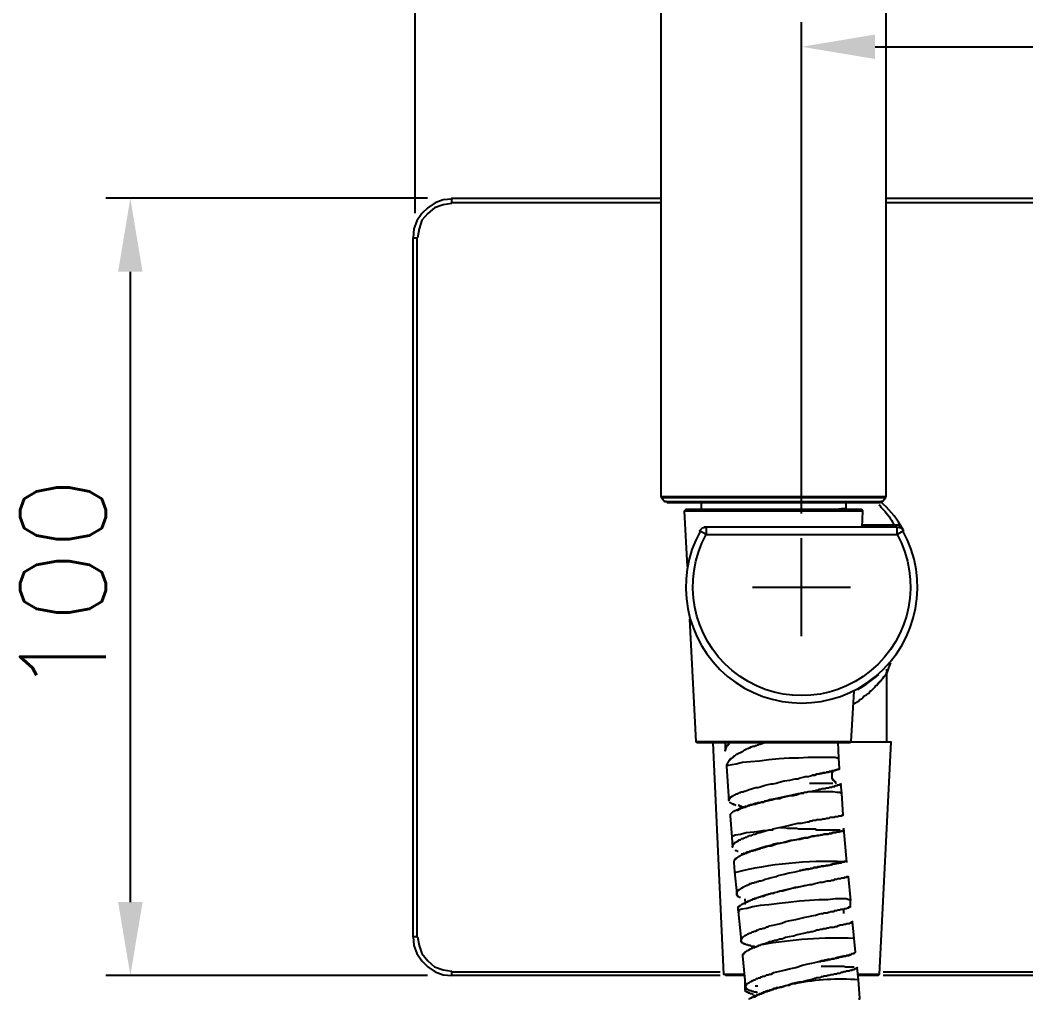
# Model space of a CAD drawing. Extents: x -1585 to -1165, y -4178 to -3881.
# Drawn here: x -1441.82 to -1400.76, y -4054.02 to -4014.08 of the extents above; entities that cross this region are included whole.
import ezdxf

# ---------------------------------------------------------------- set-up
doc = ezdxf.new("R2010")
doc.units = 0
doc.header["$LTSCALE"] = 7
doc.linetypes.add('CENTER', pattern=[2, 1.25, -0.25, 0.25, -0.25])
for name, color, linetype in [('CL', 1, 'CENTER'), ('DIM', 2, 'CONTINUOUS'), ('DWG', 7, 'CONTINUOUS')]:
    doc.layers.add(name, color=color, linetype=linetype)
doc.styles.add('GHS', font='ROMANS.shx', dxfattribs={"bigfont": 'GHS.shx'})

msp = doc.modelspace()

# ---------------------------------------------------------------- linework, layer by layer
at = {"layer": 'CL'}
for p, q in [((-1409.917, -4039.219), (-1409.917, -4035.219)), ((-1411.917, -4037.219), (-1407.917, -4037.219))]:
    msp.add_line(p, q, dxfattribs=at)
at = {"layer": 'DIM', "ltscale": 0.6}
for p, q in [((-1425.7, -4021.961), (-1425.7, -3995.141)), ((-1409.917, -4034.219), (-1409.917, -4014.172)), ((-1406.917, -4015.172), (-1387.536, -4015.172)), ((-1425.197, -4021.354), (-1438.324, -4021.354)), ((-1437.324, -4050.068), (-1437.324, -4024.354)), ((-1425.197, -4053.068), (-1438.324, -4053.068))]:
    msp.add_line(p, q, dxfattribs=at)
for points in [[(-1406.917, -4014.672), (-1406.917, -4015.672), (-1409.917, -4015.172)], [(-1437.824, -4024.354), (-1436.824, -4024.354), (-1437.324, -4021.354)], [(-1437.824, -4050.068), (-1436.824, -4050.068), (-1437.324, -4053.068)]]:
    msp.add_solid(points, dxfattribs=at)
at = {"layer": 'DWG'}
for points in [[(-1406.466, -4033.522), (-1406.466, -3967.18), (-1415.659, -3967.18), (-1415.659, -4033.522)], [(-1425.625, -4051.491), (-1425.774, -4051.491), (-1425.774, -4022.961), (-1425.625, -4022.961)], [(-1415.629, -4033.582), (-1415.51, -4033.73), (-1406.615, -4033.73), (-1406.496, -4033.582), (-1411.167, -4033.582)]]:
    msp.add_lwpolyline(points, close=True, dxfattribs=at)
for points in [[(-1424.197, -4021.384), (-1424.554, -4021.414), (-1424.882, -4021.533), (-1425.179, -4021.741), (-1425.417, -4021.979), (-1425.625, -4022.277), (-1425.744, -4022.604), (-1425.774, -4022.961)], [(-1424.197, -4021.563), (-1424.554, -4021.622), (-1424.911, -4021.741), (-1425.179, -4021.979), (-1425.417, -4022.247), (-1425.536, -4022.604), (-1425.596, -4022.961)], [(-1415.659, -4021.533), (-1424.197, -4021.533), (-1424.197, -4021.354), (-1415.659, -4021.354)], [(-1406.466, -4021.354), (-1344.884, -4021.354), (-1344.884, -4021.533), (-1406.466, -4021.533)], [(-1415.659, -4033.522), (-1415.629, -4033.582)], [(-1406.496, -4033.582), (-1406.466, -4033.522)], [(-1415.481, -4033.701), (-1415.421, -4033.73)], [(-1415.421, -4033.76), (-1411.078, -4033.76), (-1406.704, -4033.76)], [(-1414.023, -4033.76), (-1414.023, -4034.058)], [(-1406.139, -4034.682), (-1406.169, -4034.623), (-1406.199, -4034.563), (-1406.228, -4034.504), (-1406.258, -4034.474), (-1406.288, -4034.415), (-1406.347, -4034.355), (-1406.377, -4034.296), (-1406.407, -4034.266), (-1406.466, -4034.206), (-1406.496, -4034.147), (-1406.526, -4034.117), (-1406.585, -4034.058), (-1406.615, -4034.028), (-1406.675, -4033.968), (-1406.704, -4033.909), (-1406.764, -4033.879)], [(-1407.418, -4034.117), (-1407.478, -4034.058), (-1414.648, -4034.058), (-1414.707, -4034.117)], [(-1407.448, -4034.772), (-1407.418, -4034.117), (-1414.707, -4034.117), (-1414.588, -4036.378)], [(-1407.448, -4034.682), (-1406.139, -4034.682), (-1405.99, -4034.682), (-1405.871, -4034.742)], [(-1414.499, -4038.52), (-1414.231, -4043.518), (-1407.894, -4043.518), (-1407.775, -4041.465)], [(-1406.288, -4040.305), (-1406.377, -4040.513), (-1406.437, -4040.722), (-1406.437, -4040.692)], [(-1406.437, -4040.722), (-1406.466, -4040.722), (-1406.466, -4040.751), (-1406.496, -4040.781), (-1406.496, -4040.811), (-1406.526, -4040.841), (-1406.556, -4040.87), (-1406.556, -4040.9), (-1406.585, -4040.9), (-1406.585, -4040.93), (-1406.615, -4040.93), (-1406.615, -4040.96), (-1406.645, -4040.989), (-1406.675, -4041.019), (-1406.675, -4041.049), (-1406.704, -4041.049), (-1406.734, -4041.079), (-1406.734, -4041.108), (-1406.764, -4041.108), (-1406.794, -4041.138), (-1406.794, -4041.168), (-1406.823, -4041.168), (-1406.853, -4041.227), (-1406.913, -4041.257), (-1406.942, -4041.317), (-1407.002, -4041.376), (-1407.032, -4041.406), (-1407.091, -4041.465), (-1407.151, -4041.495), (-1407.18, -4041.555), (-1407.24, -4041.584), (-1407.299, -4041.644), (-1407.359, -4041.674), (-1407.418, -4041.733), (-1407.478, -4041.793), (-1407.537, -4041.822), (-1407.597, -4041.882), (-1407.656, -4041.912), (-1407.746, -4041.971), (-1407.805, -4042.001)], [(-1406.437, -4043.548), (-1406.437, -4040.692), (-1406.437, -4040.662), (-1406.407, -4040.662), (-1406.407, -4040.632), (-1406.437, -4040.632), (-1406.437, -4040.603), (-1406.437, -4040.573)], [(-1407.894, -4043.518), (-1407.954, -4043.578), (-1414.172, -4043.578), (-1414.231, -4043.518)], [(-1413.547, -4043.578), (-1413.101, -4053.008), (-1412.297, -4053.008)], [(-1413.041, -4043.578), (-1413.041, -4043.905), (-1413.041, -4043.875), (-1413.011, -4043.845), (-1413.011, -4043.816), (-1413.011, -4043.786), (-1412.982, -4043.756), (-1412.982, -4043.726), (-1412.952, -4043.697), (-1412.952, -4043.667), (-1412.922, -4043.667), (-1412.922, -4043.637), (-1412.892, -4043.607), (-1412.863, -4043.607)], [(-1411.345, -4043.548), (-1411.435, -4043.578), (-1411.524, -4043.607), (-1411.554, -4043.607), (-1411.613, -4043.637), (-1411.643, -4043.637), (-1411.702, -4043.667), (-1411.732, -4043.667), (-1411.762, -4043.697), (-1411.821, -4043.697), (-1411.851, -4043.726), (-1411.881, -4043.726), (-1411.911, -4043.726), (-1411.97, -4043.756), (-1412, -4043.756), (-1412.03, -4043.786), (-1412.059, -4043.786), (-1412.119, -4043.816), (-1412.149, -4043.816), (-1412.178, -4043.845), (-1412.208, -4043.845), (-1412.238, -4043.875), (-1412.268, -4043.875), (-1412.297, -4043.905), (-1412.327, -4043.935), (-1412.357, -4043.935), (-1412.387, -4043.964), (-1412.416, -4043.964), (-1412.446, -4043.994), (-1412.476, -4043.994), (-1412.506, -4044.024), (-1412.535, -4044.024), (-1412.565, -4044.054), (-1412.595, -4044.054), (-1412.625, -4044.083), (-1412.654, -4044.113), (-1412.684, -4044.113), (-1412.714, -4044.143), (-1412.714, -4044.173), (-1412.744, -4044.173), (-1412.773, -4044.202), (-1412.803, -4044.232), (-1412.833, -4044.232), (-1412.833, -4044.262), (-1412.863, -4044.262), (-1412.863, -4044.292), (-1412.892, -4044.292), (-1412.892, -4044.321), (-1412.922, -4044.351), (-1412.922, -4044.381), (-1412.952, -4044.411), (-1412.952, -4044.44), (-1412.982, -4044.47), (-1412.982, -4044.5), (-1412.982, -4044.53), (-1412.982, -4044.559), (-1412.982, -4044.589), (-1412.982, -4044.619)], [(-1412.892, -4045.928), (-1412.892, -4045.898), (-1412.892, -4045.868), (-1412.863, -4045.868), (-1412.863, -4045.839), (-1412.833, -4045.839), (-1412.833, -4045.809), (-1412.803, -4045.779), (-1412.773, -4045.779), (-1412.773, -4045.749), (-1412.744, -4045.749), (-1412.714, -4045.72), (-1412.684, -4045.72), (-1412.654, -4045.69), (-1412.625, -4045.69), (-1412.595, -4045.66), (-1412.565, -4045.66), (-1412.535, -4045.66), (-1412.506, -4045.63), (-1412.476, -4045.63), (-1412.446, -4045.601), (-1412.416, -4045.601), (-1412.387, -4045.571), (-1412.357, -4045.571), (-1412.297, -4045.571), (-1412.268, -4045.541), (-1412.238, -4045.541), (-1412.149, -4045.511), (-1412.059, -4045.482), (-1411.97, -4045.452), (-1411.881, -4045.422), (-1411.792, -4045.392), (-1411.702, -4045.392), (-1411.613, -4045.363), (-1411.494, -4045.333), (-1411.405, -4045.303), (-1411.286, -4045.273), (-1411.167, -4045.244), (-1411.078, -4045.244), (-1410.959, -4045.214), (-1410.84, -4045.184), (-1410.631, -4045.125), (-1410.393, -4045.095), (-1410.185, -4045.035), (-1410.066, -4045.035), (-1409.977, -4045.006), (-1409.858, -4044.976), (-1409.769, -4044.946), (-1409.65, -4044.946), (-1409.56, -4044.916), (-1409.471, -4044.887), (-1409.382, -4044.887), (-1409.293, -4044.857), (-1409.203, -4044.827), (-1409.114, -4044.827), (-1409.025, -4044.797), (-1408.965, -4044.797), (-1408.906, -4044.768), (-1408.876, -4044.768), (-1408.846, -4044.768), (-1408.817, -4044.768), (-1408.787, -4044.738), (-1408.757, -4044.738), (-1408.727, -4044.738), (-1408.698, -4044.738), (-1408.668, -4044.708), (-1408.638, -4044.708), (-1408.608, -4044.708), (-1408.579, -4044.708), (-1408.549, -4044.708), (-1408.549, -4044.678), (-1408.519, -4044.678), (-1408.489, -4044.678), (-1408.46, -4044.678), (-1408.46, -4044.649), (-1408.43, -4044.649), (-1408.4, -4044.649), (-1408.37, -4044.649), (-1408.37, -4044.619), (-1408.4, -4044.202), (-1408.43, -4043.548)], [(-1407.627, -4053.008), (-1406.734, -4053.008), (-1406.258, -4043.548), (-1407.924, -4043.548)], [(-1408.4, -4044.232), (-1408.46, -4044.202), (-1408.549, -4044.173), (-1408.727, -4044.173), (-1408.995, -4044.173), (-1409.293, -4044.173), (-1409.65, -4044.173), (-1410.036, -4044.202), (-1410.423, -4044.202), (-1410.84, -4044.232), (-1411.256, -4044.262), (-1411.643, -4044.321), (-1412, -4044.351), (-1412.327, -4044.381), (-1412.595, -4044.44), (-1412.773, -4044.47), (-1412.922, -4044.5), (-1412.982, -4044.53), (-1412.892, -4045.958)], [(-1408.489, -4045.214), (-1408.519, -4045.214), (-1408.519, -4045.184), (-1408.549, -4045.184), (-1408.549, -4045.154), (-1408.579, -4045.154), (-1408.608, -4045.125), (-1408.608, -4045.095), (-1408.638, -4045.095), (-1408.638, -4045.065), (-1408.638, -4045.035), (-1408.668, -4045.035), (-1408.668, -4045.006), (-1408.668, -4044.976), (-1408.668, -4044.946), (-1408.668, -4044.916), (-1408.668, -4044.887), (-1408.668, -4044.857), (-1408.668, -4044.827), (-1408.668, -4044.797), (-1408.668, -4044.768), (-1408.638, -4044.768), (-1408.638, -4044.738), (-1408.668, -4044.738), (-1408.698, -4044.738), (-1408.727, -4044.738), (-1408.757, -4044.738), (-1408.787, -4044.738), (-1408.787, -4044.768), (-1408.817, -4044.768), (-1408.846, -4044.768), (-1408.876, -4044.768), (-1408.906, -4044.768), (-1408.936, -4044.797), (-1408.965, -4044.797), (-1408.995, -4044.797), (-1409.025, -4044.797), (-1409.055, -4044.797), (-1409.084, -4044.827), (-1409.114, -4044.827), (-1409.144, -4044.827), (-1409.174, -4044.827), (-1409.203, -4044.857), (-1409.233, -4044.857), (-1409.263, -4044.857), (-1409.322, -4044.857), (-1409.352, -4044.887), (-1409.382, -4044.887), (-1409.412, -4044.887), (-1409.471, -4044.887), (-1409.501, -4044.916)], [(-1412.773, -4047.415), (-1412.744, -4047.832), (-1412.744, -4047.802), (-1412.744, -4047.772), (-1412.714, -4047.743), (-1412.714, -4047.713), (-1412.684, -4047.713), (-1412.684, -4047.683), (-1412.654, -4047.683), (-1412.654, -4047.653), (-1412.625, -4047.653), (-1412.625, -4047.624), (-1412.595, -4047.624), (-1412.565, -4047.594), (-1412.535, -4047.594), (-1412.506, -4047.564), (-1412.476, -4047.564), (-1412.476, -4047.534), (-1412.446, -4047.534), (-1412.416, -4047.534), (-1412.387, -4047.505), (-1412.357, -4047.475), (-1412.327, -4047.475), (-1412.297, -4047.475), (-1412.268, -4047.445), (-1412.238, -4047.445), (-1412.208, -4047.415), (-1412.178, -4047.415), (-1412.149, -4047.415), (-1412.119, -4047.386), (-1412.089, -4047.386), (-1412.059, -4047.356), (-1412, -4047.356), (-1411.97, -4047.356), (-1411.94, -4047.326), (-1411.911, -4047.326), (-1411.881, -4047.296), (-1411.821, -4047.296), (-1411.762, -4047.267), (-1411.673, -4047.237), (-1411.613, -4047.237), (-1411.524, -4047.207), (-1411.435, -4047.177), (-1411.345, -4047.148), (-1411.256, -4047.118), (-1411.167, -4047.118), (-1411.078, -4047.088), (-1410.959, -4047.058), (-1410.84, -4047.029), (-1410.691, -4046.999), (-1410.572, -4046.969), (-1410.453, -4046.939), (-1410.304, -4046.91), (-1410.185, -4046.88), (-1410.066, -4046.85), (-1409.917, -4046.85), (-1409.798, -4046.82), (-1409.679, -4046.791), (-1409.62, -4046.791), (-1409.56, -4046.761), (-1409.501, -4046.761), (-1409.441, -4046.731), (-1409.382, -4046.731), (-1409.322, -4046.731), (-1409.293, -4046.701), (-1409.233, -4046.701), (-1409.174, -4046.701), (-1409.114, -4046.701), (-1409.055, -4046.672), (-1409.025, -4046.672), (-1408.965, -4046.672), (-1408.906, -4046.642), (-1408.876, -4046.642), (-1408.817, -4046.642), (-1408.787, -4046.642), (-1408.757, -4046.612), (-1408.698, -4046.612), (-1408.668, -4046.612), (-1408.638, -4046.612), (-1408.579, -4046.612), (-1408.549, -4046.582), (-1408.519, -4046.582), (-1408.489, -4046.582), (-1408.46, -4046.582), (-1408.43, -4046.582), (-1408.4, -4046.553), (-1408.37, -4046.553), (-1408.341, -4046.553), (-1408.311, -4046.553), (-1408.281, -4046.553), (-1408.281, -4046.523), (-1408.251, -4046.523), (-1408.222, -4046.523), (-1408.281, -4045.63), (-1408.311, -4045.244), (-1408.311, -4045.273), (-1408.341, -4045.273), (-1408.37, -4045.273), (-1408.37, -4045.303), (-1408.4, -4045.303), (-1408.43, -4045.303), (-1408.46, -4045.303), (-1408.46, -4045.333), (-1408.489, -4045.333), (-1408.519, -4045.333), (-1408.549, -4045.333), (-1408.579, -4045.363), (-1408.608, -4045.363), (-1408.638, -4045.363), (-1408.668, -4045.363), (-1408.698, -4045.392), (-1408.727, -4045.392), (-1408.757, -4045.392), (-1408.787, -4045.392), (-1408.817, -4045.422), (-1408.846, -4045.422), (-1408.876, -4045.422), (-1408.906, -4045.422), (-1408.936, -4045.422), (-1408.965, -4045.452), (-1408.995, -4045.452), (-1409.025, -4045.452), (-1409.084, -4045.452), (-1409.144, -4045.482), (-1409.203, -4045.482), (-1409.263, -4045.511), (-1409.322, -4045.511), (-1409.382, -4045.541), (-1409.441, -4045.541), (-1409.531, -4045.571)], [(-1409.59, -4045.214), (-1409.531, -4045.214), (-1409.501, -4045.214), (-1409.471, -4045.214), (-1409.412, -4045.214), (-1409.382, -4045.214), (-1409.352, -4045.214), (-1409.293, -4045.214), (-1409.263, -4045.214), (-1409.233, -4045.214), (-1409.203, -4045.214), (-1409.174, -4045.214), (-1409.144, -4045.214), (-1409.114, -4045.214), (-1409.084, -4045.214), (-1409.055, -4045.214), (-1409.025, -4045.214), (-1408.995, -4045.214), (-1408.965, -4045.214), (-1408.936, -4045.214), (-1408.906, -4045.214), (-1408.876, -4045.214), (-1408.846, -4045.214), (-1408.817, -4045.214), (-1408.787, -4045.214), (-1408.757, -4045.214), (-1408.727, -4045.214), (-1408.698, -4045.214), (-1408.668, -4045.214), (-1408.638, -4045.214)], [(-1408.311, -4045.63), (-1408.37, -4045.601), (-1408.46, -4045.601), (-1408.638, -4045.571), (-1408.906, -4045.571), (-1409.203, -4045.571), (-1409.531, -4045.571), (-1409.59, -4045.571), (-1409.65, -4045.571), (-1409.709, -4045.601), (-1409.798, -4045.601), (-1409.858, -4045.63), (-1409.917, -4045.63), (-1410.007, -4045.66), (-1410.066, -4045.66), (-1410.364, -4045.72), (-1410.631, -4045.779), (-1410.929, -4045.839), (-1411.078, -4045.868), (-1411.226, -4045.898), (-1411.345, -4045.958), (-1411.435, -4045.958), (-1411.494, -4045.987), (-1411.554, -4045.987), (-1411.613, -4046.017), (-1411.702, -4046.017), (-1411.762, -4046.047), (-1411.821, -4046.047), (-1411.881, -4046.077), (-1411.94, -4046.106), (-1412, -4046.106), (-1412.059, -4046.136), (-1412.089, -4046.136), (-1412.149, -4046.166), (-1412.208, -4046.166), (-1412.268, -4046.196), (-1412.297, -4046.196), (-1412.357, -4046.225), (-1412.387, -4046.225), (-1412.446, -4046.255), (-1412.476, -4046.285), (-1412.506, -4046.285), (-1412.565, -4046.315), (-1412.595, -4046.315), (-1412.625, -4046.344), (-1412.654, -4046.344), (-1412.684, -4046.374), (-1412.714, -4046.374), (-1412.744, -4046.404), (-1412.773, -4046.434), (-1412.803, -4046.463), (-1412.833, -4046.493), (-1412.833, -4046.523), (-1412.833, -4046.553), (-1412.773, -4047.415), (-1412.744, -4047.386), (-1412.625, -4047.326), (-1412.416, -4047.296), (-1412.178, -4047.237), (-1411.851, -4047.207), (-1411.494, -4047.148), (-1411.078, -4047.118)], [(-1412.565, -4046.315), (-1412.535, -4046.315), (-1412.506, -4046.315), (-1412.476, -4046.285), (-1412.446, -4046.285), (-1412.416, -4046.255), (-1412.387, -4046.255), (-1412.357, -4046.225), (-1412.327, -4046.225), (-1412.268, -4046.196), (-1412.238, -4046.196), (-1412.208, -4046.196), (-1412.178, -4046.166), (-1412.149, -4046.166), (-1412.119, -4046.136), (-1412.059, -4046.136), (-1412.03, -4046.136), (-1412, -4046.106), (-1411.94, -4046.106), (-1411.911, -4046.077), (-1411.851, -4046.077), (-1411.821, -4046.077), (-1411.762, -4046.047), (-1411.732, -4046.047), (-1411.673, -4046.017), (-1411.613, -4046.017), (-1411.583, -4045.987), (-1411.524, -4045.987), (-1411.464, -4045.987), (-1411.405, -4045.958), (-1411.375, -4045.958), (-1411.256, -4045.928), (-1411.137, -4045.898), (-1411.048, -4045.868), (-1410.929, -4045.839), (-1410.81, -4045.839), (-1410.721, -4045.809), (-1410.483, -4045.749), (-1410.364, -4045.72), (-1410.245, -4045.72), (-1410.126, -4045.69), (-1410.036, -4045.66), (-1409.917, -4045.63), (-1409.828, -4045.63)], [(-1412.595, -4046.136), (-1412.625, -4046.106), (-1412.654, -4046.106), (-1412.684, -4046.106), (-1412.684, -4046.077), (-1412.714, -4046.077), (-1412.744, -4046.077), (-1412.773, -4046.047), (-1412.803, -4046.017), (-1412.833, -4046.017), (-1412.833, -4045.987)], [(-1412.268, -4046.196), (-1412.297, -4046.196), (-1412.357, -4046.196), (-1412.357, -4046.166), (-1412.387, -4046.166), (-1412.416, -4046.166), (-1412.446, -4046.166), (-1412.446, -4046.136), (-1412.476, -4046.136), (-1412.506, -4046.136)], [(-1410.81, -4047.029), (-1410.721, -4047.029), (-1410.631, -4047.029), (-1410.512, -4047.058), (-1410.423, -4047.058), (-1410.334, -4047.058), (-1410.215, -4047.058), (-1410.126, -4047.058), (-1410.036, -4047.088), (-1409.947, -4047.088), (-1409.858, -4047.088), (-1409.769, -4047.088), (-1409.65, -4047.088), (-1409.56, -4047.088), (-1409.531, -4047.088), (-1409.471, -4047.088), (-1409.441, -4047.088), (-1409.382, -4047.088), (-1409.352, -4047.088), (-1409.322, -4047.118), (-1409.263, -4047.118), (-1409.233, -4047.118), (-1409.203, -4047.118), (-1409.144, -4047.118), (-1409.114, -4047.118), (-1409.084, -4047.118), (-1409.025, -4047.118), (-1408.995, -4047.118), (-1408.965, -4047.118), (-1408.936, -4047.118), (-1408.876, -4047.118), (-1408.846, -4047.118), (-1408.817, -4047.118), (-1408.787, -4047.118), (-1408.757, -4047.118), (-1408.727, -4047.118), (-1408.698, -4047.118), (-1408.668, -4047.118), (-1408.638, -4047.118), (-1408.608, -4047.118), (-1408.579, -4047.118), (-1408.549, -4047.118), (-1408.519, -4047.118), (-1408.489, -4047.118), (-1408.46, -4047.118), (-1408.43, -4047.118), (-1408.4, -4047.118), (-1408.37, -4047.118), (-1408.341, -4047.118)], [(-1408.073, -4048.457), (-1408.192, -4047.058)], [(-1408.192, -4047.148), (-1408.192, -4047.177), (-1408.222, -4047.177), (-1408.251, -4047.177), (-1408.281, -4047.177), (-1408.311, -4047.177), (-1408.341, -4047.207), (-1408.37, -4047.207), (-1408.4, -4047.207), (-1408.43, -4047.207), (-1408.46, -4047.207), (-1408.489, -4047.237), (-1408.519, -4047.237), (-1408.549, -4047.237), (-1408.579, -4047.237), (-1408.608, -4047.237), (-1408.638, -4047.237), (-1408.668, -4047.267), (-1408.727, -4047.267), (-1408.757, -4047.267), (-1408.787, -4047.267), (-1408.817, -4047.296), (-1408.876, -4047.296), (-1408.906, -4047.296), (-1408.965, -4047.296), (-1408.995, -4047.296), (-1409.055, -4047.326), (-1409.084, -4047.326), (-1409.174, -4047.356), (-1409.263, -4047.356), (-1409.382, -4047.386), (-1409.471, -4047.386), (-1409.59, -4047.415), (-1409.679, -4047.445), (-1409.798, -4047.445), (-1409.917, -4047.475), (-1410.126, -4047.534), (-1410.364, -4047.564), (-1410.602, -4047.624), (-1410.691, -4047.653), (-1410.81, -4047.683), (-1410.929, -4047.683), (-1411.048, -4047.713), (-1411.137, -4047.743), (-1411.256, -4047.772), (-1411.375, -4047.802), (-1411.464, -4047.832), (-1411.554, -4047.862), (-1411.673, -4047.891), (-1411.762, -4047.921), (-1411.851, -4047.951), (-1411.94, -4047.981), (-1411.97, -4047.981), (-1412.03, -4048.01), (-1412.059, -4048.01), (-1412.089, -4048.04), (-1412.149, -4048.04), (-1412.178, -4048.07), (-1412.208, -4048.07), (-1412.238, -4048.1), (-1412.268, -4048.1), (-1412.297, -4048.129), (-1412.327, -4048.129), (-1412.357, -4048.159), (-1412.387, -4048.159), (-1412.416, -4048.189), (-1412.446, -4048.189), (-1412.476, -4048.219), (-1412.506, -4048.219), (-1412.535, -4048.248), (-1412.565, -4048.278), (-1412.595, -4048.278), (-1412.595, -4048.308), (-1412.625, -4048.308), (-1412.625, -4048.338), (-1412.654, -4048.338), (-1412.654, -4048.367), (-1412.684, -4048.397), (-1412.684, -4048.427), (-1412.684, -4048.457), (-1412.654, -4048.843), (-1412.565, -4049.736)], [(-1412.387, -4048.1), (-1412.357, -4048.1), (-1412.327, -4048.1), (-1412.297, -4048.1), (-1412.268, -4048.1), (-1412.238, -4048.1), (-1412.208, -4048.07), (-1412.178, -4048.07), (-1412.149, -4048.07), (-1412.119, -4048.04), (-1412.089, -4048.04), (-1412.059, -4048.04), (-1412.059, -4048.01), (-1412.03, -4048.01), (-1412, -4048.01), (-1411.97, -4047.981), (-1411.94, -4047.981), (-1411.911, -4047.981), (-1411.851, -4047.951), (-1411.821, -4047.951), (-1411.792, -4047.951), (-1411.762, -4047.921), (-1411.732, -4047.921), (-1411.673, -4047.891), (-1411.643, -4047.891), (-1411.613, -4047.891), (-1411.554, -4047.862), (-1411.524, -4047.862), (-1411.435, -4047.832), (-1411.345, -4047.802), (-1411.256, -4047.772), (-1411.167, -4047.772), (-1411.078, -4047.743), (-1410.988, -4047.713), (-1410.869, -4047.683), (-1410.78, -4047.653), (-1410.572, -4047.624), (-1410.364, -4047.564), (-1410.185, -4047.534), (-1410.066, -4047.505), (-1409.977, -4047.505), (-1409.888, -4047.475), (-1409.798, -4047.445), (-1409.679, -4047.445), (-1409.59, -4047.415), (-1409.501, -4047.386), (-1409.412, -4047.386), (-1409.322, -4047.356), (-1409.233, -4047.356), (-1409.144, -4047.326), (-1409.084, -4047.326), (-1408.995, -4047.296), (-1408.936, -4047.296), (-1408.846, -4047.296), (-1408.787, -4047.267), (-1408.757, -4047.267), (-1408.727, -4047.267), (-1408.698, -4047.267), (-1408.668, -4047.237), (-1408.638, -4047.237), (-1408.608, -4047.237), (-1408.579, -4047.237), (-1408.549, -4047.237), (-1408.519, -4047.237), (-1408.489, -4047.207), (-1408.46, -4047.207), (-1408.43, -4047.207), (-1408.4, -4047.207), (-1408.37, -4047.207), (-1408.37, -4047.177), (-1408.341, -4047.177), (-1408.311, -4047.177), (-1408.281, -4047.177), (-1408.251, -4047.177), (-1408.251, -4047.148), (-1408.222, -4047.148)], [(-1412.506, -4048.01), (-1412.535, -4048.01), (-1412.565, -4047.981), (-1412.595, -4047.981), (-1412.625, -4047.951)], [(-1412.416, -4049.885), (-1412.446, -4049.885), (-1412.476, -4049.855), (-1412.506, -4049.855), (-1412.506, -4049.825), (-1412.535, -4049.825), (-1412.535, -4049.795), (-1412.565, -4049.795), (-1412.565, -4049.766), (-1412.565, -4049.736), (-1412.565, -4049.706), (-1412.565, -4049.676), (-1412.565, -4049.647), (-1412.535, -4049.647), (-1412.535, -4049.617), (-1412.506, -4049.587), (-1412.476, -4049.587), (-1412.476, -4049.557), (-1412.446, -4049.557), (-1412.416, -4049.528), (-1412.387, -4049.498), (-1412.357, -4049.498), (-1412.327, -4049.468), (-1412.297, -4049.468), (-1412.268, -4049.438), (-1412.208, -4049.409), (-1412.178, -4049.409), (-1412.149, -4049.379), (-1412.119, -4049.379), (-1412.089, -4049.349), (-1412.059, -4049.349), (-1412.03, -4049.319), (-1411.97, -4049.319), (-1411.94, -4049.29), (-1411.911, -4049.29), (-1411.851, -4049.29), (-1411.821, -4049.26), (-1411.762, -4049.26), (-1411.732, -4049.23), (-1411.673, -4049.23), (-1411.643, -4049.2), (-1411.583, -4049.2), (-1411.494, -4049.171), (-1411.405, -4049.141), (-1411.286, -4049.111), (-1411.197, -4049.081), (-1411.078, -4049.052), (-1410.959, -4049.022), (-1410.869, -4048.992), (-1410.631, -4048.933), (-1410.423, -4048.873), (-1410.185, -4048.843), (-1410.066, -4048.814), (-1409.947, -4048.784), (-1409.828, -4048.754), (-1409.739, -4048.724), (-1409.62, -4048.724), (-1409.501, -4048.695), (-1409.412, -4048.665), (-1409.293, -4048.665), (-1409.203, -4048.635), (-1409.114, -4048.605), (-1409.025, -4048.605), (-1408.936, -4048.576), (-1408.846, -4048.576), (-1408.757, -4048.546), (-1408.698, -4048.546), (-1408.668, -4048.516), (-1408.638, -4048.516), (-1408.608, -4048.516), (-1408.549, -4048.516), (-1408.519, -4048.486), (-1408.489, -4048.486), (-1408.46, -4048.486), (-1408.43, -4048.486), (-1408.4, -4048.486), (-1408.37, -4048.457), (-1408.341, -4048.457), (-1408.311, -4048.457), (-1408.281, -4048.457), (-1408.251, -4048.427), (-1408.222, -4048.427), (-1408.192, -4048.427), (-1408.162, -4048.427), (-1408.162, -4048.397), (-1408.132, -4048.397), (-1408.103, -4048.397), (-1408.073, -4048.397), (-1408.073, -4048.367)], [(-1412.268, -4048.07), (-1412.297, -4048.07)], [(-1408.251, -4048.457), (-1408.281, -4048.457), (-1408.311, -4048.457), (-1408.311, -4048.486), (-1408.341, -4048.486), (-1408.37, -4048.486), (-1408.4, -4048.486), (-1408.43, -4048.486), (-1408.46, -4048.486), (-1408.489, -4048.516), (-1408.519, -4048.516), (-1408.549, -4048.516), (-1408.579, -4048.516), (-1408.608, -4048.516), (-1408.638, -4048.516), (-1408.668, -4048.546), (-1408.698, -4048.546), (-1408.727, -4048.546), (-1408.757, -4048.546), (-1408.787, -4048.576), (-1408.817, -4048.576), (-1408.876, -4048.576), (-1408.906, -4048.576), (-1408.936, -4048.576), (-1408.965, -4048.605), (-1408.995, -4048.605), (-1409.025, -4048.605), (-1409.084, -4048.605), (-1409.114, -4048.605), (-1409.144, -4048.635), (-1409.174, -4048.635), (-1409.233, -4048.635), (-1409.263, -4048.635), (-1409.293, -4048.665), (-1409.352, -4048.665), (-1409.382, -4048.665), (-1409.412, -4048.665), (-1409.471, -4048.695), (-1409.501, -4048.695), (-1409.56, -4048.695), (-1409.59, -4048.724), (-1409.65, -4048.724), (-1409.679, -4048.724), (-1409.739, -4048.724), (-1409.769, -4048.754), (-1409.828, -4048.754), (-1409.858, -4048.754), (-1409.917, -4048.784), (-1409.947, -4048.784), (-1410.007, -4048.784)], [(-1412.446, -4050.48), (-1412.476, -4050.45), (-1412.476, -4050.42), (-1412.506, -4050.42), (-1412.506, -4050.39), (-1412.506, -4050.361), (-1412.506, -4050.331), (-1412.506, -4050.301), (-1412.506, -4050.271), (-1412.476, -4050.271), (-1412.476, -4050.242), (-1412.446, -4050.242), (-1412.446, -4050.212), (-1412.416, -4050.212), (-1412.387, -4050.182), (-1412.357, -4050.152), (-1412.327, -4050.152), (-1412.297, -4050.123), (-1412.268, -4050.123), (-1412.238, -4050.093), (-1412.178, -4050.063), (-1412.149, -4050.063), (-1412.119, -4050.033), (-1412.089, -4050.033), (-1412.059, -4050.004), (-1412.03, -4050.004), (-1411.97, -4049.974), (-1411.94, -4049.974), (-1411.911, -4049.944), (-1411.851, -4049.944), (-1411.821, -4049.914), (-1411.762, -4049.914), (-1411.732, -4049.885), (-1411.673, -4049.885), (-1411.643, -4049.855), (-1411.554, -4049.825), (-1411.435, -4049.795), (-1411.345, -4049.766), (-1411.226, -4049.736), (-1411.137, -4049.706), (-1411.018, -4049.676), (-1410.899, -4049.647), (-1410.78, -4049.617), (-1410.661, -4049.587), (-1410.542, -4049.557), (-1410.304, -4049.498), (-1410.066, -4049.468), (-1409.947, -4049.438), (-1409.828, -4049.409), (-1409.709, -4049.379), (-1409.59, -4049.349), (-1409.501, -4049.349), (-1409.382, -4049.319), (-1409.263, -4049.29), (-1409.174, -4049.26), (-1409.055, -4049.26), (-1408.965, -4049.23), (-1408.876, -4049.2), (-1408.787, -4049.2), (-1408.727, -4049.2), (-1408.698, -4049.171), (-1408.638, -4049.171), (-1408.608, -4049.171), (-1408.579, -4049.141), (-1408.519, -4049.141), (-1408.489, -4049.141), (-1408.46, -4049.141), (-1408.43, -4049.111), (-1408.4, -4049.111), (-1408.37, -4049.111), (-1408.341, -4049.111), (-1408.311, -4049.111), (-1408.281, -4049.081), (-1408.251, -4049.081), (-1408.222, -4049.081), (-1408.192, -4049.081), (-1408.162, -4049.081), (-1408.162, -4049.052), (-1408.132, -4049.052), (-1408.103, -4049.052), (-1408.073, -4049.052), (-1408.073, -4049.022), (-1408.043, -4049.022), (-1408.013, -4049.022), (-1407.924, -4050.004), (-1407.984, -4049.974), (-1408.103, -4049.944), (-1408.281, -4049.944), (-1408.549, -4049.944), (-1408.846, -4049.974), (-1409.203, -4049.974), (-1409.59, -4050.004), (-1410.007, -4050.033), (-1410.453, -4050.093), (-1410.84, -4050.123), (-1411.256, -4050.182), (-1411.613, -4050.212), (-1411.911, -4050.271), (-1412.149, -4050.331), (-1412.357, -4050.361), (-1412.446, -4050.39), (-1412.506, -4050.42)], [(-1412.238, -4050.123), (-1412.208, -4050.123), (-1412.208, -4050.093), (-1412.178, -4050.093), (-1412.149, -4050.063), (-1412.119, -4050.063), (-1412.089, -4050.033), (-1412.059, -4050.033), (-1412.03, -4050.004), (-1412, -4050.004), (-1411.97, -4049.974), (-1411.94, -4049.974), (-1411.911, -4049.944), (-1411.851, -4049.944), (-1411.821, -4049.944), (-1411.792, -4049.914), (-1411.762, -4049.914), (-1411.732, -4049.885), (-1411.673, -4049.885), (-1411.643, -4049.855), (-1411.613, -4049.855), (-1411.554, -4049.825), (-1411.524, -4049.825), (-1411.464, -4049.825), (-1411.435, -4049.795), (-1411.375, -4049.795), (-1411.345, -4049.766), (-1411.286, -4049.766), (-1411.256, -4049.736), (-1411.197, -4049.736), (-1411.167, -4049.706), (-1411.107, -4049.706), (-1411.048, -4049.706), (-1411.018, -4049.676), (-1410.899, -4049.647), (-1410.81, -4049.617), (-1410.691, -4049.617), (-1410.602, -4049.587), (-1410.393, -4049.528), (-1410.185, -4049.468), (-1409.977, -4049.438), (-1409.858, -4049.409), (-1409.739, -4049.379)], [(-1411.792, -4051.908), (-1411.851, -4051.878), (-1411.881, -4051.878), (-1411.94, -4051.878), (-1411.97, -4051.878), (-1412, -4051.848), (-1412.059, -4051.848), (-1412.089, -4051.848), (-1412.119, -4051.818), (-1412.149, -4051.818), (-1412.178, -4051.818), (-1412.208, -4051.789), (-1412.238, -4051.789), (-1412.268, -4051.789), (-1412.268, -4051.759), (-1412.297, -4051.759), (-1412.327, -4051.729), (-1412.357, -4051.729), (-1412.357, -4051.699), (-1412.387, -4051.699), (-1412.387, -4051.67), (-1412.387, -4051.64), (-1412.387, -4051.61), (-1412.387, -4051.58), (-1412.357, -4051.551), (-1412.327, -4051.521), (-1412.297, -4051.491), (-1412.268, -4051.461), (-1412.238, -4051.432), (-1412.208, -4051.432), (-1412.178, -4051.402), (-1412.149, -4051.402), (-1412.119, -4051.372), (-1412.089, -4051.372), (-1412.059, -4051.342), (-1412.03, -4051.342), (-1411.97, -4051.313), (-1411.94, -4051.283), (-1411.881, -4051.283), (-1411.851, -4051.253), (-1411.792, -4051.253), (-1411.762, -4051.223), (-1411.702, -4051.223), (-1411.673, -4051.194), (-1411.613, -4051.164), (-1411.554, -4051.164), (-1411.494, -4051.134), (-1411.435, -4051.134), (-1411.375, -4051.104), (-1411.345, -4051.075), (-1411.286, -4051.075), (-1411.226, -4051.045), (-1411.078, -4051.015), (-1410.959, -4050.985), (-1410.84, -4050.956), (-1410.721, -4050.926), (-1410.572, -4050.866), (-1410.453, -4050.837), (-1410.155, -4050.777), (-1409.888, -4050.718), (-1409.769, -4050.688), (-1409.62, -4050.658), (-1409.501, -4050.628), (-1409.352, -4050.599), (-1409.233, -4050.569), (-1409.114, -4050.539), (-1409.055, -4050.539), (-1408.995, -4050.509), (-1408.936, -4050.509), (-1408.876, -4050.509), (-1408.817, -4050.48), (-1408.787, -4050.48), (-1408.727, -4050.45), (-1408.668, -4050.45), (-1408.608, -4050.45), (-1408.579, -4050.42), (-1408.519, -4050.42), (-1408.489, -4050.42), (-1408.43, -4050.39), (-1408.4, -4050.39), (-1408.341, -4050.39), (-1408.311, -4050.361), (-1408.281, -4050.361), (-1408.222, -4050.361), (-1408.192, -4050.361), (-1408.162, -4050.331), (-1408.132, -4050.331), (-1408.103, -4050.331), (-1408.073, -4050.331), (-1408.043, -4050.301), (-1408.013, -4050.301), (-1407.984, -4050.301), (-1407.984, -4050.271), (-1407.954, -4050.271), (-1407.924, -4050.271), (-1407.924, -4050.242), (-1407.924, -4050.004)], [(-1412.238, -4049.944), (-1412.238, -4049.974), (-1412.238, -4050.004), (-1412.238, -4050.033)], [(-1408.192, -4050.539), (-1408.192, -4050.509), (-1408.192, -4050.48), (-1408.192, -4050.45), (-1408.192, -4050.42), (-1408.192, -4050.39), (-1408.222, -4050.39), (-1408.222, -4050.361)], [(-1412.506, -4050.45), (-1412.387, -4051.64)], [(-1411.732, -4053.782), (-1411.762, -4053.752), (-1411.792, -4053.752), (-1411.851, -4053.752), (-1411.881, -4053.722), (-1411.911, -4053.722), (-1411.94, -4053.722), (-1411.97, -4053.693), (-1412, -4053.693), (-1412.03, -4053.693), (-1412.059, -4053.663), (-1412.089, -4053.663), (-1412.119, -4053.633), (-1412.149, -4053.633), (-1412.149, -4053.603), (-1412.178, -4053.603), (-1412.178, -4053.574), (-1412.208, -4053.574), (-1412.208, -4053.544), (-1412.208, -4053.514), (-1412.208, -4053.484), (-1412.178, -4053.484), (-1412.178, -4053.455), (-1412.149, -4053.425), (-1412.119, -4053.395), (-1412.089, -4053.365), (-1412.059, -4053.365), (-1412.03, -4053.336), (-1412, -4053.306), (-1411.97, -4053.306), (-1411.94, -4053.276), (-1411.911, -4053.276), (-1411.851, -4053.246), (-1411.821, -4053.246), (-1411.792, -4053.217), (-1411.762, -4053.187), (-1411.702, -4053.187), (-1411.673, -4053.157), (-1411.613, -4053.157), (-1411.583, -4053.127), (-1411.524, -4053.127), (-1411.494, -4053.098), (-1411.435, -4053.098), (-1411.375, -4053.068), (-1411.345, -4053.038), (-1411.286, -4053.038), (-1411.226, -4053.008), (-1411.167, -4053.008), (-1411.048, -4052.949), (-1410.929, -4052.919), (-1410.81, -4052.889), (-1410.691, -4052.86), (-1410.572, -4052.83), (-1410.423, -4052.8), (-1410.155, -4052.741), (-1409.888, -4052.651), (-1409.65, -4052.592), (-1409.501, -4052.562), (-1409.382, -4052.532), (-1409.263, -4052.503), (-1409.114, -4052.473), (-1408.995, -4052.473), (-1408.936, -4052.443), (-1408.876, -4052.443), (-1408.817, -4052.413), (-1408.757, -4052.413), (-1408.698, -4052.384), (-1408.668, -4052.384), (-1408.608, -4052.384), (-1408.549, -4052.354), (-1408.489, -4052.354), (-1408.46, -4052.324), (-1408.4, -4052.324), (-1408.341, -4052.324), (-1408.311, -4052.294), (-1408.251, -4052.294), (-1408.222, -4052.294), (-1408.192, -4052.265), (-1408.132, -4052.265), (-1408.103, -4052.265), (-1408.073, -4052.235), (-1408.043, -4052.235), (-1408.013, -4052.235), (-1407.984, -4052.235), (-1407.954, -4052.205), (-1407.924, -4052.205), (-1407.894, -4052.205), (-1407.865, -4052.175), (-1407.835, -4052.175), (-1407.805, -4052.175), (-1407.775, -4052.175), (-1407.775, -4052.146), (-1407.746, -4052.146), (-1407.716, -4052.116), (-1407.775, -4051.551), (-1407.835, -4050.866), (-1407.865, -4050.896), (-1407.894, -4050.896), (-1407.894, -4050.926), (-1407.924, -4050.926), (-1407.954, -4050.926), (-1407.984, -4050.956), (-1408.013, -4050.956), (-1408.043, -4050.956), (-1408.073, -4050.956), (-1408.132, -4050.985), (-1408.162, -4050.985), (-1408.192, -4050.985), (-1408.251, -4051.015), (-1408.281, -4051.015), (-1408.341, -4051.015), (-1408.4, -4051.045), (-1408.43, -4051.045), (-1408.489, -4051.075), (-1408.549, -4051.075), (-1408.608, -4051.104), (-1408.668, -4051.104), (-1408.757, -4051.104), (-1408.817, -4051.134), (-1408.876, -4051.134), (-1408.936, -4051.164), (-1409.025, -4051.164), (-1409.084, -4051.194), (-1409.144, -4051.194), (-1409.233, -4051.223), (-1409.293, -4051.223), (-1409.382, -4051.253), (-1409.471, -4051.283), (-1409.531, -4051.283), (-1409.62, -4051.313), (-1409.679, -4051.313), (-1409.769, -4051.342), (-1410.096, -4051.402), (-1410.245, -4051.461), (-1410.423, -4051.491), (-1410.572, -4051.521), (-1410.661, -4051.551), (-1410.721, -4051.58), (-1410.81, -4051.58), (-1410.869, -4051.61), (-1410.959, -4051.64), (-1411.018, -4051.64), (-1411.107, -4051.67), (-1411.167, -4051.699), (-1411.256, -4051.699), (-1411.316, -4051.729), (-1411.375, -4051.759), (-1411.435, -4051.789), (-1411.494, -4051.789), (-1411.583, -4051.818), (-1411.613, -4051.848), (-1411.673, -4051.848), (-1411.702, -4051.878), (-1411.732, -4051.878), (-1411.792, -4051.908), (-1411.821, -4051.908), (-1411.851, -4051.937), (-1411.911, -4051.937), (-1411.94, -4051.967), (-1411.97, -4051.967), (-1412, -4051.997), (-1412.03, -4051.997), (-1412.059, -4052.027), (-1412.089, -4052.027), (-1412.119, -4052.056), (-1412.149, -4052.056), (-1412.178, -4052.086), (-1412.208, -4052.116), (-1412.238, -4052.116), (-1412.238, -4052.146), (-1412.268, -4052.146), (-1412.297, -4052.175), (-1412.297, -4052.205), (-1412.327, -4052.205), (-1412.327, -4052.235), (-1412.327, -4052.265), (-1412.208, -4053.544)], [(-1425.774, -4051.491), (-1425.744, -4051.848), (-1425.625, -4052.175), (-1425.417, -4052.473), (-1425.179, -4052.711), (-1424.882, -4052.919), (-1424.554, -4053.038), (-1424.197, -4053.068)], [(-1425.596, -4051.491), (-1425.536, -4051.848), (-1425.417, -4052.175), (-1425.179, -4052.473), (-1424.911, -4052.711), (-1424.554, -4052.83), (-1424.197, -4052.889)], [(-1407.924, -4052.235), (-1407.954, -4052.235), (-1407.984, -4052.235), (-1407.984, -4052.265), (-1408.013, -4052.265), (-1408.043, -4052.265), (-1408.073, -4052.265), (-1408.103, -4052.265), (-1408.132, -4052.294), (-1408.162, -4052.294), (-1408.192, -4052.294), (-1408.222, -4052.294), (-1408.251, -4052.294), (-1408.281, -4052.294), (-1408.281, -4052.324), (-1408.311, -4052.324), (-1408.341, -4052.324), (-1408.37, -4052.324), (-1408.4, -4052.324), (-1408.43, -4052.354), (-1408.46, -4052.354), (-1408.489, -4052.354), (-1408.519, -4052.354), (-1408.549, -4052.354), (-1408.579, -4052.384), (-1408.608, -4052.384), (-1408.638, -4052.384), (-1408.668, -4052.384), (-1408.727, -4052.413), (-1408.787, -4052.413), (-1408.846, -4052.413), (-1408.906, -4052.443), (-1408.965, -4052.443), (-1409.025, -4052.473), (-1409.114, -4052.473), (-1409.144, -4052.503), (-1409.174, -4052.503)], [(-1407.567, -4054.05), (-1407.567, -4054.02), (-1407.537, -4054.02), (-1407.537, -4053.99), (-1407.597, -4053.246), (-1407.656, -4052.741), (-1407.656, -4052.77), (-1407.686, -4052.77), (-1407.686, -4052.8), (-1407.716, -4052.8), (-1407.746, -4052.8), (-1407.775, -4052.83), (-1407.805, -4052.83), (-1407.835, -4052.83), (-1407.865, -4052.83), (-1407.865, -4052.86), (-1407.894, -4052.86), (-1407.924, -4052.86), (-1407.954, -4052.86), (-1407.984, -4052.889), (-1408.013, -4052.889), (-1408.043, -4052.889), (-1408.103, -4052.889), (-1408.132, -4052.919), (-1408.162, -4052.919), (-1408.192, -4052.919), (-1408.251, -4052.949), (-1408.281, -4052.949), (-1408.311, -4052.949), (-1408.37, -4052.979), (-1408.4, -4052.979), (-1408.46, -4052.979), (-1408.489, -4053.008), (-1408.549, -4053.008), (-1408.579, -4053.008), (-1408.638, -4053.038), (-1408.698, -4053.038), (-1408.727, -4053.038), (-1408.787, -4053.068), (-1408.846, -4053.068), (-1408.906, -4053.098), (-1408.936, -4053.098), (-1408.995, -4053.098), (-1409.055, -4053.127), (-1409.114, -4053.127), (-1409.174, -4053.157), (-1409.233, -4053.157), (-1409.293, -4053.157), (-1409.352, -4053.187), (-1409.382, -4053.187), (-1409.441, -4053.217), (-1409.679, -4053.276), (-1409.917, -4053.336), (-1410.036, -4053.336), (-1410.155, -4053.365), (-1410.274, -4053.395), (-1410.364, -4053.425), (-1410.453, -4053.455), (-1410.572, -4053.484), (-1410.661, -4053.514), (-1410.75, -4053.544), (-1410.81, -4053.544), (-1410.84, -4053.574), (-1410.899, -4053.574), (-1410.959, -4053.574), (-1410.988, -4053.603), (-1411.048, -4053.603), (-1411.078, -4053.633), (-1411.137, -4053.633), (-1411.167, -4053.663), (-1411.197, -4053.663), (-1411.256, -4053.693), (-1411.286, -4053.693), (-1411.316, -4053.693), (-1411.375, -4053.722), (-1411.405, -4053.722), (-1411.435, -4053.752), (-1411.494, -4053.752), (-1411.524, -4053.782), (-1411.554, -4053.782), (-1411.583, -4053.812), (-1411.613, -4053.812), (-1411.643, -4053.812), (-1411.673, -4053.841), (-1411.702, -4053.841), (-1411.732, -4053.871), (-1411.762, -4053.871), (-1411.792, -4053.901), (-1411.821, -4053.901), (-1411.851, -4053.901), (-1411.881, -4053.931), (-1411.911, -4053.931), (-1411.911, -4053.96), (-1411.94, -4053.96), (-1411.97, -4053.96), (-1411.97, -4053.99), (-1412, -4053.99), (-1412.03, -4054.02), (-1412.059, -4054.02), (-1412.059, -4054.05)], [(-1409.114, -4052.681), (-1409.055, -4052.681), (-1408.995, -4052.681), (-1408.936, -4052.681), (-1408.906, -4052.681), (-1408.846, -4052.681), (-1408.787, -4052.681), (-1408.727, -4052.681), (-1408.668, -4052.681), (-1408.638, -4052.681), (-1408.579, -4052.681), (-1408.519, -4052.681), (-1408.489, -4052.681), (-1408.43, -4052.681), (-1408.4, -4052.681), (-1408.341, -4052.681), (-1408.311, -4052.681), (-1408.251, -4052.681), (-1408.222, -4052.681), (-1408.192, -4052.681), (-1408.132, -4052.711), (-1408.103, -4052.711), (-1408.073, -4052.711), (-1408.043, -4052.711), (-1408.013, -4052.711), (-1407.954, -4052.711), (-1407.924, -4052.711), (-1407.894, -4052.711), (-1407.865, -4052.711), (-1407.835, -4052.711), (-1407.805, -4052.711), (-1407.775, -4052.711)], [(-1413.249, -4053.068), (-1424.197, -4053.068), (-1424.197, -4052.919), (-1413.249, -4052.919)], [(-1412.238, -4053.068), (-1413.011, -4053.068), (-1413.071, -4053.008)], [(-1411.851, -4053.931), (-1411.821, -4053.931), (-1411.821, -4053.901), (-1411.792, -4053.901), (-1411.762, -4053.901), (-1411.762, -4053.871), (-1411.732, -4053.871), (-1411.702, -4053.871), (-1411.702, -4053.841), (-1411.673, -4053.841), (-1411.643, -4053.841), (-1411.643, -4053.812), (-1411.613, -4053.812), (-1411.583, -4053.812), (-1411.554, -4053.812), (-1411.554, -4053.782), (-1411.524, -4053.782), (-1411.494, -4053.782), (-1411.464, -4053.752), (-1411.435, -4053.752), (-1411.405, -4053.752), (-1411.375, -4053.722), (-1411.345, -4053.722), (-1411.316, -4053.722), (-1411.286, -4053.693), (-1411.256, -4053.693), (-1411.226, -4053.693), (-1411.197, -4053.663), (-1411.167, -4053.663), (-1411.137, -4053.633), (-1411.107, -4053.633), (-1411.078, -4053.633), (-1411.048, -4053.603), (-1410.959, -4053.603), (-1410.899, -4053.574), (-1410.81, -4053.544), (-1410.75, -4053.544), (-1410.661, -4053.514), (-1410.602, -4053.484), (-1410.512, -4053.455), (-1410.423, -4053.455), (-1410.364, -4053.425), (-1410.274, -4053.395), (-1410.185, -4053.395), (-1410.096, -4053.365), (-1409.679, -4053.276)], [(-1406.734, -4053.008), (-1406.794, -4053.068), (-1407.597, -4053.068)], [(-1406.585, -4052.919), (-1344.884, -4052.919), (-1344.884, -4053.068), (-1406.585, -4053.068)], [(-1412.238, -4053.306), (-1412.238, -4053.663)], [(-1411.881, -4053.841), (-1411.911, -4053.841), (-1411.94, -4053.812), (-1411.97, -4053.812), (-1412, -4053.812), (-1412.03, -4053.782), (-1412.059, -4053.782), (-1412.089, -4053.782), (-1412.119, -4053.752), (-1412.149, -4053.752), (-1412.178, -4053.722), (-1412.208, -4053.722), (-1412.208, -4053.693), (-1412.208, -4053.663), (-1412.208, -4053.633), (-1412.178, -4053.603), (-1412.149, -4053.603)], [(-1411.821, -4053.484), (-1411.792, -4053.484), (-1411.762, -4053.484), (-1411.732, -4053.484), (-1411.702, -4053.484)], [(-1411.762, -4053.752), (-1411.792, -4053.752), (-1411.821, -4053.722)]]:
    msp.add_lwpolyline(points, dxfattribs=at)
for points in [[(-1408.876, -4034.058, 0.012046), (-1408.103, -4033.998), (-1408.103, -4033.76)], [(-1405.752, -4034.92), (-1405.752, -4034.891), (-1405.782, -4034.891), (-1405.782, -4034.861), (-1405.782, -4034.831), (-1405.812, -4034.831), (-1405.812, -4034.801), (-1405.842, -4034.772), (-1405.842, -4034.742), (-1405.871, -4034.712, 0.085576), (-1406.704, -4033.73), (-1406.645, -4033.701)], [(-1406.02, -4034.772), (-1405.871, -4034.801), (-1405.752, -4034.92), (-1406.02, -4035.069, -1.687023), (-1413.815, -4035.069), (-1406.02, -4035.069), (-1406.02, -4034.772), (-1413.815, -4034.772), (-1413.815, -4035.069), (-1414.082, -4034.92), (-1413.963, -4034.801), (-1413.815, -4034.772), (-1413.904, -4034.772)]]:
    msp.add_lwpolyline(points, format="xyb", dxfattribs=at)
for centre, radius, start, end in [((-1409.917, -4037.219), 4.731, 150.928, 29.072), ((-1411.37, -4035.329), 7.137, 301.6303, 310.1892), ((-1408.884, -4064.04), 15.628, 87.4612, 103.9599), ((-1408.445, -4068.896), 17.359, 87.7901, 100.317), ((-1408.347, -4062.423), 9.207, 85.3272, 101.3276)]:
    msp.add_arc(centre, radius, start, end, dxfattribs=at)

# ---------------------------------------------------------------- texts
at = {"layer": 'DIM', "ltscale": 0.6, "insert": (-1440.074, -4037.211), "char_height": 3.5, "attachment_point": 5, "rotation": 90, "style": 'GHS'}
msp.add_mtext('\\A1;100', dxfattribs=at)

doc.saveas('drawing.dxf')
